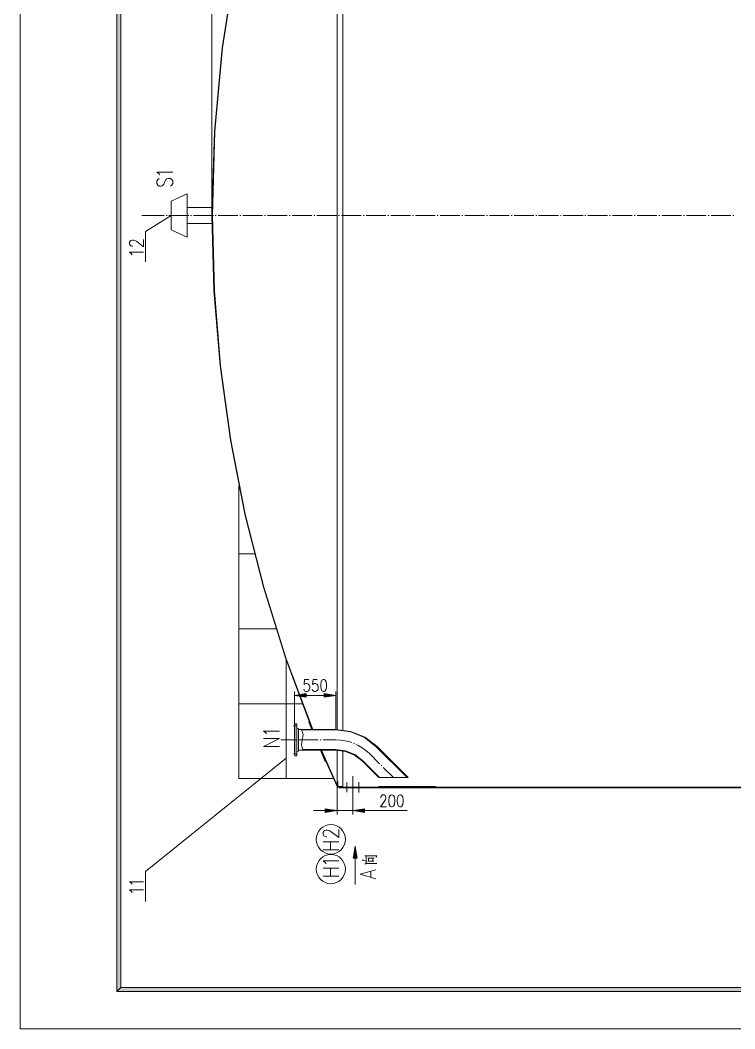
# Model space of a CAD drawing. Header units: millimetres. Extents: x 0 to 829, y 0 to 586.
# Drawn here: x 0 to 178.7, y 0 to 252.3 of the extents above; entities that cross this region are included whole.
import ezdxf

# ---------------------------------------------------------------- set-up
doc = ezdxf.new("R2010")
doc.units = ezdxf.units.MM

msp = doc.modelspace()

# ---------------------------------------------------------------- hatches: boundary and pattern name
h = msp.add_hatch(color=0)
h.dxf.hatch_style = 2
h.paths.add_polyline_path([(24.154694, 576.266028), (25.142472, 575.281778), (25.142472, 10.3505), (24.154694, 9.36625)])
h = msp.add_hatch(color=0)
h.dxf.hatch_style = 2
h.paths.add_polyline_path([(71.525694, 83.897611), (68.569417, 83.403722), (71.525694, 82.909833)])
h = msp.add_hatch(color=0)
h.dxf.hatch_style = 2
h.paths.add_polyline_path([(75.991861, 83.897611), (78.951667, 83.403722), (75.991861, 82.909833)])
h = msp.add_hatch(color=0)
h.dxf.hatch_style = 2
h.paths.add_polyline_path([(79.226833, 61.924142), (79.213781, 61.937194), (79.226833, 61.950247), (79.239886, 61.937194)])
h = msp.add_hatch(color=0)
h.dxf.hatch_style = 2
h.paths.add_polyline_path([(80.704972, 60.446003), (80.691919, 60.459056), (80.704972, 60.472108), (80.718025, 60.459056)])
h = msp.add_hatch(color=0)
h.dxf.hatch_style = 2
h.paths.add_polyline_path([(76.270556, 55.061556), (79.226833, 54.567667), (76.270556, 54.073778)])
h = msp.add_hatch(color=0)
h.dxf.hatch_style = 2
h.paths.add_polyline_path([(86.127167, 55.061556), (83.170889, 54.567667), (86.127167, 54.073778)])
h = msp.add_hatch(color=0)
h.dxf.hatch_style = 2
h.paths.add_polyline_path([(83.252028, 42.696694), (83.745917, 45.652972), (84.236278, 42.696694)])
h = msp.add_hatch(color=0)
h.dxf.hatch_style = 2
h.paths.add_polyline_path([(24.154694, 9.36625), (25.142472, 10.3505), (818.80075, 10.3505), (819.788528, 9.36625)])

# ---------------------------------------------------------------- linework, layer by layer
at = {"color": 0, "lineweight": 0}
for points in [[(0, 0), (0, 585.632278), (829.154778, 585.632278), (829.154778, 0)], [(24.154694, 576.266028), (25.142472, 575.281778), (25.142472, 10.3505), (24.154694, 9.36625)], [(75.766083, 87.347778), (75.448583, 87.206667), (75.236917, 86.783333), (75.131083, 86.081306), (75.131083, 85.657972), (75.236917, 84.952417), (75.448583, 84.532611), (75.766083, 84.3915), (75.97775, 84.3915), (76.29525, 84.532611), (76.506917, 84.952417), (76.61275, 85.657972), (76.61275, 86.081306), (76.506917, 86.783333), (76.29525, 87.206667), (75.97775, 87.347778)], [(71.525694, 83.897611), (68.569417, 83.403722), (71.525694, 82.909833)], [(75.991861, 83.897611), (78.951667, 83.403722), (75.991861, 82.909833)], [(92.819361, 58.511722), (92.501861, 58.370611), (92.290194, 57.947278), (92.184361, 57.24525), (92.184361, 56.821917), (92.290194, 56.116361), (92.501861, 55.693028), (92.819361, 55.551917), (93.031028, 55.551917), (93.348528, 55.693028), (93.556667, 56.116361), (93.6625, 56.821917), (93.6625, 57.24525), (93.556667, 57.947278), (93.348528, 58.370611), (93.031028, 58.511722)], [(94.9325, 58.511722), (94.615, 58.370611), (94.403333, 57.947278), (94.2975, 57.24525), (94.2975, 56.821917), (94.403333, 56.116361), (94.615, 55.693028), (94.9325, 55.551917), (95.144167, 55.551917), (95.458139, 55.693028), (95.669806, 56.116361), (95.775639, 56.821917), (95.775639, 57.24525), (95.669806, 57.947278), (95.458139, 58.370611), (95.144167, 58.511722)], [(76.270556, 55.061556), (79.226833, 54.567667), (76.270556, 54.073778)], [(86.127167, 55.061556), (83.170889, 54.567667), (86.127167, 54.073778)], [(83.252028, 42.696694), (83.745917, 45.652972), (84.236278, 42.696694)], [(24.154694, 9.36625), (25.142472, 10.3505), (818.80075, 10.3505), (819.788528, 9.36625)]]:
    msp.add_lwpolyline(points, close=True, dxfattribs=at)
for points in [[(47.946028, 203.408139), (47.946028, 383.931583)], [(79.138639, 346.004444), (70.943611, 326.654583), (63.962139, 306.835528), (58.211861, 286.624889), (53.724528, 266.100278), (50.507194, 245.335778), (48.581028, 224.409), (47.946028, 203.408139)], [(79.226833, 345.962111), (71.035333, 326.619306), (64.053861, 306.807306), (58.307111, 286.603722), (53.819778, 266.082639), (50.605972, 245.321667), (48.679806, 224.405472), (48.044806, 203.408139)], [(79.226833, 74.877083), (79.226833, 346.357222)], [(80.704972, 346.357222), (80.697917, 74.774778)], [(34.953222, 213.529333), (34.76625, 213.811556), (34.201806, 214.234889), (38.145861, 214.234889)], [(34.76625, 212.686194), (34.388778, 212.403972), (34.201806, 211.980639), (34.201806, 211.416194), (34.388778, 210.992861), (34.76625, 210.714167), (35.140194, 210.714167), (35.517667, 210.855278), (35.704639, 210.992861), (35.891611, 211.275083), (36.269083, 212.12175), (36.456056, 212.403972), (36.643028, 212.545083), (37.0205, 212.686194), (37.581417, 212.686194), (37.958889, 212.403972), (38.145861, 211.980639), (38.145861, 211.416194), (37.958889, 210.992861), (37.581417, 210.714167)], [(41.747722, 208.823278), (37.761333, 206.988833)], [(37.761333, 206.988833), (37.761333, 203.3905)], [(41.747722, 203.3905), (41.747722, 208.823278)], [(41.747722, 208.823278), (41.747722, 203.3905)], [(48.048333, 205.387222), (41.747722, 205.387222)], [(30.430611, 203.408139), (35.97275, 203.408139)], [(31.369, 199.372361), (37.761333, 203.450472)], [(36.466639, 203.408139), (36.710056, 203.408139)], [(37.203944, 203.408139), (42.13225, 203.408139)], [(37.761333, 199.852139), (37.761333, 203.450472)], [(41.747722, 203.457528), (41.747722, 198.825556)], [(41.747722, 198.017694), (41.747722, 203.450472)], [(42.626139, 203.408139), (42.873083, 203.408139)], [(43.366972, 203.408139), (48.295278, 203.408139)], [(47.946028, 203.408139), (48.454028, 184.590972), (49.999194, 165.833778), (52.581528, 147.189472), (56.186917, 128.7145), (60.808306, 110.468833), (66.435111, 92.505389), (73.042639, 74.880611)], [(48.044806, 203.408139), (48.552806, 184.590972), (50.097972, 165.833778), (52.680306, 147.189472), (56.289222, 128.7145), (60.910611, 110.468833), (66.537417, 92.505389), (73.148472, 74.880611)], [(48.789167, 203.408139), (49.036111, 203.408139)], [(49.53, 203.408139), (54.458306, 203.408139)], [(54.952194, 203.408139), (55.195611, 203.408139)], [(55.6895, 203.408139), (60.621333, 203.408139)], [(61.111694, 203.408139), (61.358639, 203.408139)], [(61.852528, 203.408139), (66.780833, 203.408139)], [(67.274722, 203.408139), (67.521667, 203.408139)], [(68.015556, 203.408139), (72.943861, 203.408139)], [(73.43775, 203.408139), (73.684694, 203.408139)], [(74.175056, 203.408139), (79.106889, 203.408139)], [(79.59725, 203.408139), (79.844194, 203.408139)], [(80.338083, 203.408139), (85.266389, 203.408139)], [(85.760278, 203.408139), (86.007222, 203.408139)], [(86.501111, 203.408139), (91.429417, 203.408139)], [(91.923306, 203.408139), (92.17025, 203.408139)], [(92.660611, 203.408139), (97.592444, 203.404611)], [(98.086333, 203.404611), (98.32975, 203.404611)], [(98.823639, 203.404611), (103.751944, 203.404611)], [(104.245833, 203.404611), (104.492778, 203.404611)], [(104.986667, 203.404611), (109.914972, 203.404611)], [(110.408861, 203.404611), (110.655806, 203.404611)], [(111.146167, 203.404611), (116.078, 203.404611)], [(116.571889, 203.404611), (116.815306, 203.404611)], [(117.309194, 203.404611), (122.241028, 203.404611)], [(122.731389, 203.404611), (122.978333, 203.404611)], [(123.472222, 203.404611), (128.400528, 203.404611)], [(128.894417, 203.404611), (129.141361, 203.404611)], [(129.63525, 203.404611), (134.563556, 203.404611)], [(135.057444, 203.404611), (135.304389, 203.404611)], [(135.79475, 203.404611), (140.726583, 203.404611)], [(141.216944, 203.404611), (141.463889, 203.404611)], [(141.957778, 203.404611), (146.886083, 203.404611)], [(147.379972, 203.404611), (147.626917, 203.404611)], [(148.120806, 203.404611), (153.049111, 203.404611)], [(153.543, 203.404611), (153.789944, 203.404611)], [(154.280306, 203.404611), (159.212139, 203.404611)], [(159.7025, 203.404611), (159.949444, 203.404611)], [(160.443333, 203.404611), (165.371639, 203.404611)], [(165.865528, 203.404611), (166.112472, 203.404611)], [(166.606361, 203.404611), (171.534667, 203.404611)], [(172.028556, 203.404611), (172.2755, 203.404611)], [(172.765861, 203.404611), (177.697694, 203.404611)], [(178.191583, 203.404611), (178.435, 203.404611)], [(31.369, 199.372361), (31.369, 191.844083)], [(41.747722, 198.017694), (37.761333, 199.852139)], [(48.048333, 201.429056), (41.747722, 201.429056)], [(28.158722, 195.731694), (27.992917, 195.731694), (27.65425, 195.858694), (27.484917, 195.985694), (27.315583, 196.239694), (27.315583, 196.747694), (27.484917, 197.001694), (27.65425, 197.128694), (27.992917, 197.255694), (28.328056, 197.255694), (28.666722, 197.128694), (29.174722, 196.874694), (30.864528, 195.608222), (30.864528, 197.382694)], [(27.992917, 193.57975), (27.823583, 193.830222), (27.315583, 194.211222), (30.864528, 194.211222)], [(54.6735, 62.572194), (54.6735, 135.830028)], [(58.575222, 118.769694), (54.6735, 118.769694)], [(63.9445, 100.037194), (54.6735, 100.037194)], [(66.502139, 62.572194), (66.502139, 92.304306)], [(72.174806, 87.347778), (71.12, 87.347778), (71.014167, 86.081306), (71.12, 86.222417), (71.433972, 86.363528), (71.751472, 86.363528), (72.068972, 86.222417), (72.280639, 85.940194), (72.386472, 85.516861), (72.386472, 85.234639), (72.280639, 84.811306), (72.068972, 84.532611), (71.751472, 84.3915), (71.433972, 84.3915), (71.12, 84.532611), (71.014167, 84.670194), (70.908333, 84.952417)], [(74.287944, 87.347778), (73.233139, 87.347778), (73.127306, 86.081306), (73.233139, 86.222417), (73.547111, 86.363528), (73.864611, 86.363528), (74.182111, 86.222417), (74.393778, 85.940194), (74.499611, 85.516861), (74.499611, 85.234639), (74.393778, 84.811306), (74.182111, 84.532611), (73.864611, 84.3915), (73.547111, 84.3915), (73.233139, 84.532611), (73.127306, 84.670194), (73.021472, 84.952417)], [(68.569417, 72.291222), (68.569417, 84.3915)], [(71.525694, 83.403722), (75.991861, 83.403722)], [(78.951667, 74.880611), (78.951667, 84.3915)], [(70.502639, 81.304694), (54.6735, 81.304694)], [(68.340111, 75.780194), (69.274972, 75.780194)], [(68.639972, 68.266028), (68.639972, 76.312889)], [(68.639972, 76.312889), (69.137389, 76.312889)], [(69.137389, 68.266028), (69.137389, 76.312889)], [(72.174806, 76.711528), (72.284167, 76.757389)], [(72.174806, 76.711528), (72.915639, 74.880611)], [(61.62675, 73.737611), (61.43625, 74.019833), (60.875333, 74.443167), (64.819389, 74.443167)], [(68.569417, 69.11975), (68.569417, 75.459167)], [(68.569417, 75.459167), (68.639972, 75.459167)], [(69.137389, 75.201639), (69.610111, 75.109917)], [(69.610111, 69.469), (69.610111, 75.109917)], [(69.610111, 74.880611), (78.951667, 74.880611)], [(70.544972, 72.291222), (70.795444, 73.607083), (70.375639, 74.880611)], [(70.460306, 74.7395), (78.951667, 74.7395)], [(89.150472, 70.657861), (86.162444, 72.947389), (82.684056, 74.39025), (78.951667, 74.880611)], [(89.048167, 70.555556), (86.091889, 72.827444), (82.648778, 74.252667), (78.951667, 74.7395)], [(64.819389, 70.640222), (60.875333, 70.640222), (64.819389, 72.61225), (60.875333, 72.61225)], [(68.382444, 72.291222), (65.203917, 72.291222)], [(69.11975, 72.291222), (68.872806, 72.291222)], [(74.541944, 72.291222), (69.613639, 72.291222)], [(70.544972, 72.291222), (70.333306, 70.985944), (70.633167, 69.698306)], [(75.282778, 72.291222), (75.035833, 72.291222)], [(78.951667, 72.291222), (75.776667, 72.291222)], [(82.89925, 71.59625), (82.384194, 71.779694), (81.258833, 72.061917), (80.112306, 72.23125), (78.951667, 72.291222)], [(83.590694, 71.335194), (83.477806, 71.388111), (83.361389, 71.430444)], [(87.316028, 68.823417), (86.45525, 69.603056), (85.523917, 70.2945), (84.529083, 70.894222), (84.035194, 71.127056)], [(89.150472, 70.657861), (96.982139, 62.826194)], [(68.340111, 68.798722), (69.274972, 68.798722)], [(68.569417, 69.11975), (68.639972, 69.11975)], [(68.639972, 68.266028), (69.137389, 68.266028)], [(69.137389, 69.380806), (69.610111, 69.469)], [(69.610111, 69.698306), (78.951667, 69.698306)], [(70.573194, 69.839417), (78.951667, 69.839417)], [(75.071111, 69.698306), (76.291722, 66.872556)], [(75.198111, 69.698306), (79.138639, 60.811833)], [(75.307472, 69.698306), (79.226833, 60.854167)], [(85.583889, 67.091278), (83.643611, 68.583528), (81.378778, 69.521917), (78.951667, 69.839417)], [(85.485111, 66.9925), (83.569528, 68.460056), (81.3435, 69.384333), (78.951667, 69.698306)], [(79.226833, 60.459056), (79.226833, 69.694778)], [(79.226833, 60.459056), (79.226833, 69.694778)], [(80.697917, 69.5325), (80.697917, 60.459056)], [(87.316028, 68.823417), (89.880722, 66.26225)], [(89.048167, 70.555556), (96.781056, 62.826194)], [(31.369, 39.334722), (66.502139, 67.676889)], [(76.291722, 66.872556), (76.397556, 66.921944)], [(85.485111, 66.9925), (89.651417, 62.826194)], [(85.583889, 67.091278), (89.8525, 62.826194)], [(90.229972, 65.913), (90.402833, 65.736611)], [(83.170889, 57.523944), (83.170889, 63.15075)], [(90.752083, 65.390889), (93.316778, 62.826194)], [(78.334306, 62.572194), (54.6735, 62.572194)], [(79.226833, 60.854167), (79.138639, 60.811833)], [(79.385583, 61.778444), (79.226833, 61.937194)], [(79.385583, 61.778444), (79.385583, 60.773028)], [(79.385583, 60.773028), (79.544333, 60.617806)], [(79.544333, 60.617806), (80.54975, 60.617806)], [(80.704972, 60.459056), (80.54975, 60.617806)], [(81.671583, 59.220806), (81.671583, 61.609111)], [(84.670194, 59.083222), (84.670194, 61.679667)], [(89.651417, 62.826194), (96.982139, 62.826194)], [(89.651417, 60.600167), (103.850722, 60.600167)], [(89.651417, 60.600167), (89.651417, 60.459056)], [(103.850722, 60.600167), (103.850722, 60.459056)], [(79.226833, 60.459056), (330.902028, 60.459056)], [(79.226833, 60.459056), (79.226833, 53.583417)], [(79.8195, 60.2615), (79.8195, 60.459056)], [(79.8195, 60.459056), (79.8195, 60.2615)], [(79.8195, 60.2615), (330.902028, 60.2615)], [(83.170889, 60.2615), (83.170889, 53.583417)], [(90.177056, 57.806167), (90.177056, 57.947278), (90.282889, 58.2295), (90.388722, 58.370611), (90.600389, 58.511722), (91.023722, 58.511722), (91.235389, 58.370611), (91.341222, 58.2295), (91.447056, 57.947278), (91.447056, 57.665056), (91.341222, 57.386361), (91.129556, 56.963028), (90.071222, 55.551917), (91.552889, 55.551917)], [(76.270556, 54.567667), (73.31075, 54.567667)], [(79.226833, 54.567667), (83.170889, 54.567667)], [(86.127167, 54.567667), (96.763417, 54.567667)], [(76.662139, 48.023639), (76.475167, 48.023639), (76.097694, 48.16475), (75.910722, 48.305861), (75.72375, 48.588083), (75.72375, 49.152528), (75.910722, 49.43475), (76.097694, 49.572333), (76.475167, 49.713444), (76.849111, 49.713444), (77.226583, 49.572333), (77.7875, 49.293639), (79.667806, 47.882528), (79.667806, 49.854556)], [(75.72375, 46.757167), (79.667806, 46.757167)], [(77.600528, 44.785139), (77.600528, 46.757167)], [(79.667806, 44.785139), (75.72375, 44.785139)], [(86.204778, 41.183278), (86.402333, 41.359667), (89.161056, 41.359667), (86.479944, 41.359667), (86.479944, 43.254083), (86.204778, 43.254083), (89.161056, 43.254083), (89.005833, 42.837806)], [(76.475167, 41.303222), (76.284667, 41.581917), (75.72375, 42.00525), (79.667806, 42.00525)], [(83.745917, 42.696694), (83.745917, 36.085639)], [(85.495694, 42.06875), (85.770861, 42.305111), (85.69325, 42.248667), (86.402333, 41.892361)], [(86.913861, 41.832389), (87.111417, 41.920583), (88.451972, 41.920583), (88.215611, 41.920583), (88.215611, 42.721389), (88.490778, 42.721389), (86.952667, 42.721389), (87.111417, 42.721389), (87.111417, 41.920583)], [(31.369, 39.334722), (31.369, 31.806444)], [(75.72375, 40.174333), (79.667806, 40.174333)], [(79.667806, 38.202306), (75.72375, 38.202306)], [(77.600528, 38.202306), (77.600528, 40.174333)], [(88.9635, 37.549667), (85.022972, 38.678556), (88.9635, 39.803917)], [(87.651167, 37.973), (87.651167, 39.380583)], [(27.992917, 36.138556), (27.823583, 36.392556), (27.315583, 36.773556), (30.864528, 36.773556)], [(27.992917, 34.113611), (27.823583, 34.364083), (27.315583, 34.745083), (30.864528, 34.745083)]]:
    msp.add_lwpolyline(points, dxfattribs=at)
for centre in [(77.685194, 47.386875), (77.685194, 39.953847)]:
    msp.add_ellipse(centre, major_axis=(0, 3.677708), ratio=0.989928, start_param=0, end_param=6.283185, dxfattribs=at)

doc.saveas('drawing.dxf')
